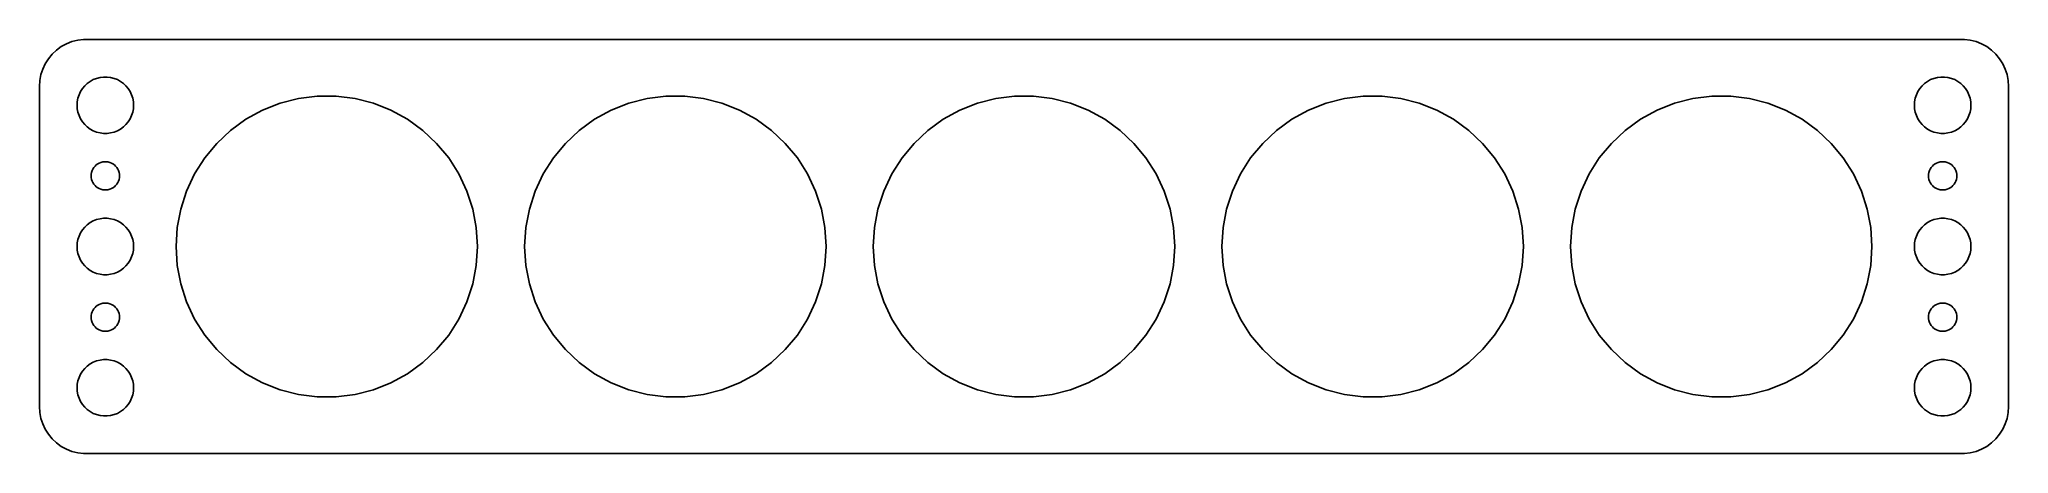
# Model space of a CAD drawing. Header units: metres. Extents: x -104 to 104, y 32 to 76.
import ezdxf

# ---------------------------------------------------------------- set-up
doc = ezdxf.new("R2010")
doc.units = ezdxf.units.M

msp = doc.modelspace()

# ---------------------------------------------------------------- linework, layer by layer
for p, q in [((-101.629, 75.5241), (-102.179, 75.2216)), ((-101.045, 75.7553), (-101.629, 75.5241)), ((-100.437, 75.9114), (-101.045, 75.7553)), ((-99.8139, 75.9901), (-100.437, 75.9114)), ((99.8139, 75.9901), (-99.8139, 75.9901)), ((100.437, 75.9114), (99.8139, 75.9901)), ((101.045, 75.7553), (100.437, 75.9114)), ((101.629, 75.5241), (101.045, 75.7553)), ((102.179, 75.2216), (101.629, 75.5241)), ((-103.882, 73.4088), (-104.149, 72.8406)), ((-103.545, 73.9389), (-103.882, 73.4088)), ((-103.145, 74.4227), (-103.545, 73.9389)), ((-102.687, 74.8526), (-103.145, 74.4227)), ((-102.179, 75.2216), (-102.687, 74.8526)), ((102.687, 74.8526), (102.179, 75.2216)), ((103.145, 74.4227), (102.687, 74.8526)), ((103.545, 73.9389), (103.145, 74.4227)), ((103.882, 73.4088), (103.545, 73.9389)), ((104.149, 72.8406), (103.882, 73.4088)), ((-104.461, 71.6267), (-104.5, 71)), ((-104.343, 72.2434), (-104.461, 71.6267)), ((-104.149, 72.8406), (-104.343, 72.2434)), ((-99.6869, 71.0536), (-99.4123, 71.3115)), ((-99.4123, 71.3115), (-99.1075, 71.533)), ((-99.1075, 71.533), (-98.7773, 71.7145)), ((-98.7773, 71.7145), (-98.427, 71.8532)), ((-98.427, 71.8532), (-98.0621, 71.9469)), ((-98.0621, 71.9469), (-97.6884, 71.9941)), ((-97.6884, 71.9941), (-97.3116, 71.9941)), ((-97.3116, 71.9941), (-96.9379, 71.9469)), ((-96.9379, 71.9469), (-96.573, 71.8532)), ((-96.573, 71.8532), (-96.2227, 71.7145)), ((-96.2227, 71.7145), (-95.8925, 71.533)), ((-95.8925, 71.533), (-95.5877, 71.3115)), ((-95.5877, 71.3115), (-95.3131, 71.0536)), ((95.3131, 71.0536), (95.5877, 71.3115)), ((95.5877, 71.3115), (95.8925, 71.533)), ((95.8925, 71.533), (96.2227, 71.7145)), ((96.2227, 71.7145), (96.573, 71.8532)), ((96.573, 71.8532), (96.9379, 71.9469)), ((96.9379, 71.9469), (97.3116, 71.9941)), ((97.3116, 71.9941), (97.6884, 71.9941)), ((97.6884, 71.9941), (98.0621, 71.9469)), ((98.0621, 71.9469), (98.427, 71.8532)), ((98.427, 71.8532), (98.7773, 71.7145)), ((98.7773, 71.7145), (99.1075, 71.533)), ((99.1075, 71.533), (99.4123, 71.3115)), ((99.4123, 71.3115), (99.6869, 71.0536)), ((104.343, 72.2434), (104.149, 72.8406)), ((104.461, 71.6267), (104.343, 72.2434)), ((104.5, 71), (104.461, 71.6267)), ((-104.5, 71), (-104.5, 37)), ((-100.5, 69), (-100.476, 69.376)), ((-100.476, 68.624), (-100.5, 69)), ((-100.476, 69.376), (-100.406, 69.7461)), ((-100.406, 69.7461), (-100.289, 70.1044)), ((-100.289, 70.1044), (-100.129, 70.4453)), ((-100.129, 70.4453), (-99.927, 70.7634)), ((-99.927, 70.7634), (-99.6869, 71.0536)), ((-95.3131, 71.0536), (-95.073, 70.7634)), ((-95.073, 70.7634), (-94.8711, 70.4453)), ((-94.8711, 70.4453), (-94.7107, 70.1044)), ((-94.7107, 70.1044), (-94.5943, 69.7461)), ((-94.5943, 69.7461), (-94.5237, 69.376)), ((-94.5237, 69.376), (-94.5, 69)), ((-94.5, 69), (-94.5237, 68.624)), ((-80.8125, 68.4772), (-78.9443, 69.2169)), ((-78.9443, 69.2169), (-76.9981, 69.7166)), ((-76.9981, 69.7166), (-75.0046, 69.9684)), ((-75.0046, 69.9684), (-72.9953, 69.9684)), ((-72.9953, 69.9684), (-71.0019, 69.7166)), ((-71.0019, 69.7166), (-69.0557, 69.2169)), ((-69.0557, 69.2169), (-67.1875, 68.4772)), ((-43.8125, 68.4772), (-41.9443, 69.2169)), ((-41.9443, 69.2169), (-39.9981, 69.7166)), ((-39.9981, 69.7166), (-38.0046, 69.9684)), ((-38.0046, 69.9684), (-35.9953, 69.9684)), ((-35.9953, 69.9684), (-34.0019, 69.7166)), ((-34.0019, 69.7166), (-32.0557, 69.2169)), ((-32.0557, 69.2169), (-30.1875, 68.4772)), ((-6.8125, 68.4772), (-4.9443, 69.2169)), ((-4.9443, 69.2169), (-2.9981, 69.7166)), ((-2.9981, 69.7166), (-1.0046, 69.9684)), ((-1.0046, 69.9684), (1.0046, 69.9684)), ((1.0046, 69.9684), (2.9981, 69.7166)), ((2.9981, 69.7166), (4.9443, 69.2169)), ((4.9443, 69.2169), (6.8125, 68.4772)), ((30.1875, 68.4772), (32.0557, 69.2169)), ((32.0557, 69.2169), (34.0019, 69.7166)), ((34.0019, 69.7166), (35.9953, 69.9684)), ((35.9953, 69.9684), (38.0046, 69.9684)), ((38.0046, 69.9684), (39.9981, 69.7166)), ((39.9981, 69.7166), (41.9443, 69.2169)), ((41.9443, 69.2169), (43.8125, 68.4772)), ((67.1875, 68.4772), (69.0557, 69.2169)), ((69.0557, 69.2169), (71.0019, 69.7166)), ((71.0019, 69.7166), (72.9953, 69.9684)), ((72.9953, 69.9684), (75.0046, 69.9684)), ((75.0046, 69.9684), (76.9981, 69.7166)), ((76.9981, 69.7166), (78.9443, 69.2169)), ((78.9443, 69.2169), (80.8125, 68.4772)), ((94.5, 69), (94.5237, 69.376)), ((94.5237, 68.624), (94.5, 69)), ((94.5237, 69.376), (94.5943, 69.7461)), ((94.5943, 69.7461), (94.7107, 70.1044)), ((94.7107, 70.1044), (94.8711, 70.4453)), ((94.8711, 70.4453), (95.073, 70.7634)), ((95.073, 70.7634), (95.3131, 71.0536)), ((99.6869, 71.0536), (99.927, 70.7634)), ((99.927, 70.7634), (100.129, 70.4453)), ((100.129, 70.4453), (100.289, 70.1044)), ((100.289, 70.1044), (100.406, 69.7461)), ((100.406, 69.7461), (100.476, 69.376)), ((100.476, 69.376), (100.5, 69)), ((100.5, 69), (100.476, 68.624)), ((104.5, 37), (104.5, 71)), ((-100.406, 68.2539), (-100.476, 68.624)), ((-100.289, 67.8956), (-100.406, 68.2539)), ((-100.129, 67.5547), (-100.289, 67.8956)), ((-99.927, 67.2366), (-100.129, 67.5547)), ((-99.6869, 66.9464), (-99.927, 67.2366)), ((-99.4123, 66.6884), (-99.6869, 66.9464)), ((-95.3131, 66.9464), (-95.5877, 66.6884)), ((-95.073, 67.2366), (-95.3131, 66.9464)), ((-94.8711, 67.5547), (-95.073, 67.2366)), ((-94.7107, 67.8956), (-94.8711, 67.5547)), ((-94.5943, 68.2539), (-94.7107, 67.8956)), ((-94.5237, 68.624), (-94.5943, 68.2539)), ((-84.1988, 66.3282), (-82.5732, 67.5092)), ((-82.5732, 67.5092), (-80.8125, 68.4772)), ((-67.1875, 68.4772), (-65.4268, 67.5092)), ((-65.4268, 67.5092), (-63.8012, 66.3282)), ((-47.1988, 66.3282), (-45.5732, 67.5092)), ((-45.5732, 67.5092), (-43.8125, 68.4772)), ((-30.1875, 68.4772), (-28.4268, 67.5092)), ((-28.4268, 67.5092), (-26.8012, 66.3282)), ((-10.1988, 66.3282), (-8.5732, 67.5092)), ((-8.5732, 67.5092), (-6.8125, 68.4772)), ((6.8125, 68.4772), (8.5732, 67.5092)), ((8.5732, 67.5092), (10.1988, 66.3282)), ((26.8012, 66.3282), (28.4268, 67.5092)), ((28.4268, 67.5092), (30.1875, 68.4772)), ((43.8125, 68.4772), (45.5732, 67.5092)), ((45.5732, 67.5092), (47.1988, 66.3282)), ((63.8012, 66.3282), (65.4268, 67.5092)), ((65.4268, 67.5092), (67.1875, 68.4772)), ((80.8125, 68.4772), (82.5732, 67.5092)), ((82.5732, 67.5092), (84.1988, 66.3282)), ((94.5943, 68.2539), (94.5237, 68.624)), ((94.7107, 67.8956), (94.5943, 68.2539)), ((94.8711, 67.5547), (94.7107, 67.8956)), ((95.073, 67.2366), (94.8711, 67.5547)), ((95.3131, 66.9464), (95.073, 67.2366)), ((95.5877, 66.6884), (95.3131, 66.9464)), ((99.6869, 66.9464), (99.4123, 66.6884)), ((99.927, 67.2366), (99.6869, 66.9464)), ((100.129, 67.5547), (99.927, 67.2366)), ((100.289, 67.8956), (100.129, 67.5547)), ((100.406, 68.2539), (100.289, 67.8956)), ((100.476, 68.624), (100.406, 68.2539)), ((-99.1075, 66.467), (-99.4123, 66.6884)), ((-98.7773, 66.2855), (-99.1075, 66.467)), ((-98.427, 66.1468), (-98.7773, 66.2855)), ((-98.0621, 66.0531), (-98.427, 66.1468)), ((-97.6884, 66.0059), (-98.0621, 66.0531)), ((-97.3116, 66.0059), (-97.6884, 66.0059)), ((-96.9379, 66.0531), (-97.3116, 66.0059)), ((-96.573, 66.1468), (-96.9379, 66.0531)), ((-96.2227, 66.2855), (-96.573, 66.1468)), ((-95.8925, 66.467), (-96.2227, 66.2855)), ((-95.5877, 66.6884), (-95.8925, 66.467)), ((-86.9443, 63.4046), (-85.6635, 64.9527)), ((-85.6635, 64.9527), (-84.1988, 66.3282)), ((-63.8012, 66.3282), (-62.3365, 64.9527)), ((-62.3365, 64.9527), (-61.0557, 63.4046)), ((-49.9443, 63.4046), (-48.6635, 64.9527)), ((-48.6635, 64.9527), (-47.1988, 66.3282)), ((-26.8012, 66.3282), (-25.3365, 64.9527)), ((-25.3365, 64.9527), (-24.0557, 63.4046)), ((-12.9443, 63.4046), (-11.6635, 64.9527)), ((-11.6635, 64.9527), (-10.1988, 66.3282)), ((10.1988, 66.3282), (11.6635, 64.9527)), ((11.6635, 64.9527), (12.9443, 63.4046)), ((24.0557, 63.4046), (25.3365, 64.9527)), ((25.3365, 64.9527), (26.8012, 66.3282)), ((47.1988, 66.3282), (48.6635, 64.9527)), ((48.6635, 64.9527), (49.9443, 63.4046)), ((61.0557, 63.4046), (62.3365, 64.9527)), ((62.3365, 64.9527), (63.8012, 66.3282)), ((84.1988, 66.3282), (85.6635, 64.9527)), ((85.6635, 64.9527), (86.9443, 63.4046)), ((95.8925, 66.467), (95.5877, 66.6884)), ((96.2227, 66.2855), (95.8925, 66.467)), ((96.573, 66.1468), (96.2227, 66.2855)), ((96.9379, 66.0531), (96.573, 66.1468)), ((97.3116, 66.0059), (96.9379, 66.0531)), ((97.6884, 66.0059), (97.3116, 66.0059)), ((98.0621, 66.0531), (97.6884, 66.0059)), ((98.427, 66.1468), (98.0621, 66.0531)), ((98.7773, 66.2855), (98.427, 66.1468)), ((99.1075, 66.467), (98.7773, 66.2855)), ((99.4123, 66.6884), (99.1075, 66.467)), ((-98.4561, 62.6558), (-98.3037, 62.7665)), ((-98.3037, 62.7665), (-98.1387, 62.8572)), ((-98.1387, 62.8572), (-97.9635, 62.9266)), ((-97.9635, 62.9266), (-97.7811, 62.9734)), ((-97.7811, 62.9734), (-97.5942, 62.997)), ((-97.5942, 62.997), (-97.4058, 62.997)), ((-97.4058, 62.997), (-97.2189, 62.9734)), ((-97.2189, 62.9734), (-97.0365, 62.9266)), ((-97.0365, 62.9266), (-96.8613, 62.8572)), ((-96.8613, 62.8572), (-96.6963, 62.7665)), ((-96.6963, 62.7665), (-96.5439, 62.6558)), ((-88.0209, 61.7081), (-86.9443, 63.4046)), ((-61.0557, 63.4046), (-59.9791, 61.7081)), ((-51.0209, 61.7081), (-49.9443, 63.4046)), ((-24.0557, 63.4046), (-22.9791, 61.7081)), ((-14.0209, 61.7081), (-12.9443, 63.4046)), ((12.9443, 63.4046), (14.0209, 61.7081)), ((22.9791, 61.7081), (24.0557, 63.4046)), ((49.9443, 63.4046), (51.0209, 61.7081)), ((59.9791, 61.7081), (61.0557, 63.4046)), ((86.9443, 63.4046), (88.0209, 61.7081)), ((96.5439, 62.6558), (96.6963, 62.7665)), ((96.6963, 62.7665), (96.8613, 62.8572)), ((96.8613, 62.8572), (97.0365, 62.9266)), ((97.0365, 62.9266), (97.2189, 62.9734)), ((97.2189, 62.9734), (97.4058, 62.997)), ((97.4058, 62.997), (97.5942, 62.997)), ((97.5942, 62.997), (97.7811, 62.9734)), ((97.7811, 62.9734), (97.9635, 62.9266)), ((97.9635, 62.9266), (98.1387, 62.8572)), ((98.1387, 62.8572), (98.3037, 62.7665)), ((98.3037, 62.7665), (98.4561, 62.6558)), ((-99, 61.5), (-98.9882, 61.688)), ((-98.9882, 61.312), (-99, 61.5)), ((-98.9882, 61.688), (-98.9529, 61.873)), ((-98.9529, 61.127), (-98.9882, 61.312)), ((-98.9529, 61.873), (-98.8947, 62.0522)), ((-98.8947, 60.9478), (-98.9529, 61.127)), ((-98.8947, 62.0522), (-98.8145, 62.2226)), ((-98.8145, 60.7774), (-98.8947, 60.9478)), ((-98.8145, 62.2226), (-98.7135, 62.3817)), ((-98.7135, 60.6183), (-98.8145, 60.7774)), ((-98.7135, 62.3817), (-98.5934, 62.5268)), ((-98.5934, 60.4732), (-98.7135, 60.6183)), ((-98.5934, 62.5268), (-98.4561, 62.6558)), ((-96.5439, 62.6558), (-96.4065, 62.5268)), ((-96.4065, 62.5268), (-96.2865, 62.3817)), ((-96.2865, 60.6183), (-96.4065, 60.4732)), ((-96.2865, 62.3817), (-96.1855, 62.2226)), ((-96.1855, 60.7774), (-96.2865, 60.6183)), ((-96.1855, 62.2226), (-96.1053, 62.0522)), ((-96.1053, 60.9478), (-96.1855, 60.7774)), ((-96.1053, 62.0522), (-96.0471, 61.873)), ((-96.0471, 61.127), (-96.1053, 60.9478)), ((-96.0471, 61.873), (-96.0118, 61.688)), ((-96.0118, 61.312), (-96.0471, 61.127)), ((-96.0118, 61.688), (-96, 61.5)), ((-96, 61.5), (-96.0118, 61.312)), ((-88.8764, 59.89), (-88.0209, 61.7081)), ((-59.9791, 61.7081), (-59.1236, 59.89)), ((-51.8764, 59.89), (-51.0209, 61.7081)), ((-22.9791, 61.7081), (-22.1236, 59.89)), ((-14.8764, 59.89), (-14.0209, 61.7081)), ((14.0209, 61.7081), (14.8764, 59.89)), ((22.1236, 59.89), (22.9791, 61.7081)), ((51.0209, 61.7081), (51.8764, 59.89)), ((59.1236, 59.89), (59.9791, 61.7081)), ((88.0209, 61.7081), (88.8764, 59.89)), ((96, 61.5), (96.0118, 61.688)), ((96.0118, 61.312), (96, 61.5)), ((96.0118, 61.688), (96.0471, 61.873)), ((96.0471, 61.127), (96.0118, 61.312)), ((96.0471, 61.873), (96.1053, 62.0522)), ((96.1053, 60.9478), (96.0471, 61.127)), ((96.1053, 62.0522), (96.1855, 62.2226)), ((96.1855, 60.7774), (96.1053, 60.9478)), ((96.1855, 62.2226), (96.2865, 62.3817)), ((96.2865, 60.6183), (96.1855, 60.7774)), ((96.2865, 62.3817), (96.4065, 62.5268)), ((96.4065, 60.4732), (96.2865, 60.6183)), ((96.4065, 62.5268), (96.5439, 62.6558)), ((98.4561, 62.6558), (98.5934, 62.5268)), ((98.5934, 62.5268), (98.7135, 62.3817)), ((98.7135, 60.6183), (98.5934, 60.4732)), ((98.7135, 62.3817), (98.8145, 62.2226)), ((98.8145, 60.7774), (98.7135, 60.6183)), ((98.8145, 62.2226), (98.8947, 62.0522)), ((98.8947, 60.9478), (98.8145, 60.7774)), ((98.8947, 62.0522), (98.9529, 61.873)), ((98.9529, 61.127), (98.8947, 60.9478)), ((98.9529, 61.873), (98.9882, 61.688)), ((98.9882, 61.312), (98.9529, 61.127)), ((98.9882, 61.688), (99, 61.5)), ((99, 61.5), (98.9882, 61.312)), ((-98.4561, 60.3442), (-98.5934, 60.4732)), ((-98.3037, 60.2335), (-98.4561, 60.3442)), ((-98.1387, 60.1427), (-98.3037, 60.2335)), ((-97.9635, 60.0734), (-98.1387, 60.1427)), ((-97.7811, 60.0266), (-97.9635, 60.0734)), ((-97.5942, 60.0029), (-97.7811, 60.0266)), ((-97.4058, 60.0029), (-97.5942, 60.0029)), ((-97.2189, 60.0266), (-97.4058, 60.0029)), ((-97.0365, 60.0734), (-97.2189, 60.0266)), ((-96.8613, 60.1427), (-97.0365, 60.0734)), ((-96.6963, 60.2335), (-96.8613, 60.1427)), ((-96.5439, 60.3442), (-96.6963, 60.2335)), ((-96.4065, 60.4732), (-96.5439, 60.3442)), ((-89.4973, 57.979), (-88.8764, 59.89)), ((-59.1236, 59.89), (-58.5027, 57.979)), ((-52.4973, 57.979), (-51.8764, 59.89)), ((-22.1236, 59.89), (-21.5027, 57.979)), ((-15.4973, 57.979), (-14.8764, 59.89)), ((14.8764, 59.89), (15.4973, 57.979)), ((21.5027, 57.979), (22.1236, 59.89)), ((51.8764, 59.89), (52.4973, 57.979)), ((58.5027, 57.979), (59.1236, 59.89)), ((88.8764, 59.89), (89.4973, 57.979)), ((96.5439, 60.3442), (96.4065, 60.4732)), ((96.6963, 60.2335), (96.5439, 60.3442)), ((96.8613, 60.1427), (96.6963, 60.2335)), ((97.0365, 60.0734), (96.8613, 60.1427)), ((97.2189, 60.0266), (97.0365, 60.0734)), ((97.4058, 60.0029), (97.2189, 60.0266)), ((97.5942, 60.0029), (97.4058, 60.0029)), ((97.7811, 60.0266), (97.5942, 60.0029)), ((97.9635, 60.0734), (97.7811, 60.0266)), ((98.1387, 60.1427), (97.9635, 60.0734)), ((98.3037, 60.2335), (98.1387, 60.1427)), ((98.4561, 60.3442), (98.3037, 60.2335)), ((98.5934, 60.4732), (98.4561, 60.3442)), ((-99.4123, 56.3115), (-99.1075, 56.533)), ((-99.1075, 56.533), (-98.7773, 56.7145)), ((-98.7773, 56.7145), (-98.427, 56.8532)), ((-98.427, 56.8532), (-98.0621, 56.9469)), ((-98.0621, 56.9469), (-97.6884, 56.9941)), ((-97.6884, 56.9941), (-97.3116, 56.9941)), ((-97.3116, 56.9941), (-96.9379, 56.9469)), ((-96.9379, 56.9469), (-96.573, 56.8532)), ((-96.573, 56.8532), (-96.2227, 56.7145)), ((-96.2227, 56.7145), (-95.8925, 56.533)), ((-95.8925, 56.533), (-95.5877, 56.3115)), ((-89.8738, 56.0053), (-89.4973, 57.979)), ((-58.5027, 57.979), (-58.1262, 56.0053)), ((-52.8738, 56.0053), (-52.4973, 57.979)), ((-21.5027, 57.979), (-21.1262, 56.0053)), ((-15.8738, 56.0053), (-15.4973, 57.979)), ((15.4973, 57.979), (15.8738, 56.0053)), ((21.1262, 56.0053), (21.5027, 57.979)), ((52.4973, 57.979), (52.8738, 56.0053)), ((58.1262, 56.0053), (58.5027, 57.979)), ((89.4973, 57.979), (89.8738, 56.0053)), ((95.5877, 56.3115), (95.8925, 56.533)), ((95.8925, 56.533), (96.2227, 56.7145)), ((96.2227, 56.7145), (96.573, 56.8532)), ((96.573, 56.8532), (96.9379, 56.9469)), ((96.9379, 56.9469), (97.3116, 56.9941)), ((97.3116, 56.9941), (97.6884, 56.9941)), ((97.6884, 56.9941), (98.0621, 56.9469)), ((98.0621, 56.9469), (98.427, 56.8532)), ((98.427, 56.8532), (98.7773, 56.7145)), ((98.7773, 56.7145), (99.1075, 56.533)), ((99.1075, 56.533), (99.4123, 56.3115)), ((-100.5, 54), (-100.476, 54.376)), ((-100.476, 54.376), (-100.406, 54.7461)), ((-100.406, 54.7461), (-100.289, 55.1044)), ((-100.289, 55.1044), (-100.129, 55.4453)), ((-100.129, 55.4453), (-99.927, 55.7634)), ((-99.927, 55.7634), (-99.6869, 56.0536)), ((-99.6869, 56.0536), (-99.4123, 56.3115)), ((-95.5877, 56.3115), (-95.3131, 56.0536)), ((-95.3131, 56.0536), (-95.073, 55.7634)), ((-95.073, 55.7634), (-94.8711, 55.4453)), ((-94.8711, 55.4453), (-94.7107, 55.1044)), ((-94.7107, 55.1044), (-94.5943, 54.7461)), ((-94.5943, 54.7461), (-94.5237, 54.376)), ((-94.5237, 54.376), (-94.5, 54)), ((-90, 54), (-89.8738, 56.0053)), ((-58.1262, 56.0053), (-58, 54)), ((-53, 54), (-52.8738, 56.0053)), ((-21.1262, 56.0053), (-21, 54)), ((-16, 54), (-15.8738, 56.0053)), ((15.8738, 56.0053), (16, 54)), ((21, 54), (21.1262, 56.0053)), ((52.8738, 56.0053), (53, 54)), ((58, 54), (58.1262, 56.0053)), ((89.8738, 56.0053), (90, 54)), ((94.5, 54), (94.5237, 54.376)), ((94.5237, 54.376), (94.5943, 54.7461)), ((94.5943, 54.7461), (94.7107, 55.1044)), ((94.7107, 55.1044), (94.8711, 55.4453)), ((94.8711, 55.4453), (95.073, 55.7634)), ((95.073, 55.7634), (95.3131, 56.0536)), ((95.3131, 56.0536), (95.5877, 56.3115)), ((99.4123, 56.3115), (99.6869, 56.0536)), ((99.6869, 56.0536), (99.927, 55.7634)), ((99.927, 55.7634), (100.129, 55.4453)), ((100.129, 55.4453), (100.289, 55.1044)), ((100.289, 55.1044), (100.406, 54.7461)), ((100.406, 54.7461), (100.476, 54.376)), ((100.476, 54.376), (100.5, 54)), ((-100.476, 53.624), (-100.5, 54)), ((-100.406, 53.2539), (-100.476, 53.624)), ((-100.289, 52.8956), (-100.406, 53.2539)), ((-100.129, 52.5547), (-100.289, 52.8956)), ((-99.927, 52.2366), (-100.129, 52.5547)), ((-94.8711, 52.5547), (-95.073, 52.2366)), ((-94.7107, 52.8956), (-94.8711, 52.5547)), ((-94.5943, 53.2539), (-94.7107, 52.8956)), ((-94.5237, 53.624), (-94.5943, 53.2539)), ((-94.5, 54), (-94.5237, 53.624)), ((-89.8738, 51.9947), (-90, 54)), ((-58, 54), (-58.1262, 51.9947)), ((-52.8738, 51.9947), (-53, 54)), ((-21, 54), (-21.1262, 51.9947)), ((-15.8738, 51.9947), (-16, 54)), ((16, 54), (15.8738, 51.9947)), ((21.1262, 51.9947), (21, 54)), ((53, 54), (52.8738, 51.9947)), ((58.1262, 51.9947), (58, 54)), ((90, 54), (89.8738, 51.9947)), ((94.5237, 53.624), (94.5, 54)), ((94.5943, 53.2539), (94.5237, 53.624)), ((94.7107, 52.8956), (94.5943, 53.2539)), ((94.8711, 52.5547), (94.7107, 52.8956)), ((95.073, 52.2366), (94.8711, 52.5547)), ((100.129, 52.5547), (99.927, 52.2366)), ((100.289, 52.8956), (100.129, 52.5547)), ((100.406, 53.2539), (100.289, 52.8956)), ((100.476, 53.624), (100.406, 53.2539)), ((100.5, 54), (100.476, 53.624)), ((-99.6869, 51.9464), (-99.927, 52.2366)), ((-99.4123, 51.6885), (-99.6869, 51.9464)), ((-99.1075, 51.467), (-99.4123, 51.6885)), ((-98.7773, 51.2855), (-99.1075, 51.467)), ((-98.427, 51.1468), (-98.7773, 51.2855)), ((-98.0621, 51.0531), (-98.427, 51.1468)), ((-97.6884, 51.0059), (-98.0621, 51.0531)), ((-97.3116, 51.0059), (-97.6884, 51.0059)), ((-96.9379, 51.0531), (-97.3116, 51.0059)), ((-96.573, 51.1468), (-96.9379, 51.0531)), ((-96.2227, 51.2855), (-96.573, 51.1468)), ((-95.8925, 51.467), (-96.2227, 51.2855)), ((-95.5877, 51.6885), (-95.8925, 51.467)), ((-95.3131, 51.9464), (-95.5877, 51.6885)), ((-95.073, 52.2366), (-95.3131, 51.9464)), ((-89.4973, 50.021), (-89.8738, 51.9947)), ((-58.1262, 51.9947), (-58.5027, 50.021)), ((-52.4973, 50.021), (-52.8738, 51.9947)), ((-21.1262, 51.9947), (-21.5027, 50.021)), ((-15.4973, 50.021), (-15.8738, 51.9947)), ((15.8738, 51.9947), (15.4973, 50.021)), ((21.5027, 50.021), (21.1262, 51.9947)), ((52.8738, 51.9947), (52.4973, 50.021)), ((58.5027, 50.021), (58.1262, 51.9947)), ((89.8738, 51.9947), (89.4973, 50.021)), ((95.3131, 51.9464), (95.073, 52.2366)), ((95.5877, 51.6885), (95.3131, 51.9464)), ((95.8925, 51.467), (95.5877, 51.6885)), ((96.2227, 51.2855), (95.8925, 51.467)), ((96.573, 51.1468), (96.2227, 51.2855)), ((96.9379, 51.0531), (96.573, 51.1468)), ((97.3116, 51.0059), (96.9379, 51.0531)), ((97.6884, 51.0059), (97.3116, 51.0059)), ((98.0621, 51.0531), (97.6884, 51.0059)), ((98.427, 51.1468), (98.0621, 51.0531)), ((98.7773, 51.2855), (98.427, 51.1468)), ((99.1075, 51.467), (98.7773, 51.2855)), ((99.4123, 51.6885), (99.1075, 51.467)), ((99.6869, 51.9464), (99.4123, 51.6885)), ((99.927, 52.2366), (99.6869, 51.9464)), ((-88.8764, 48.11), (-89.4973, 50.021)), ((-88.0209, 46.2919), (-88.8764, 48.11)), ((-59.1236, 48.11), (-59.9791, 46.2919)), ((-58.5027, 50.021), (-59.1236, 48.11)), ((-51.8764, 48.11), (-52.4973, 50.021)), ((-51.0209, 46.2919), (-51.8764, 48.11)), ((-22.1236, 48.11), (-22.9791, 46.2919)), ((-21.5027, 50.021), (-22.1236, 48.11)), ((-14.8764, 48.11), (-15.4973, 50.021)), ((-14.0209, 46.2919), (-14.8764, 48.11)), ((14.8764, 48.11), (14.0209, 46.2919)), ((15.4973, 50.021), (14.8764, 48.11)), ((22.1236, 48.11), (21.5027, 50.021)), ((22.9791, 46.2919), (22.1236, 48.11)), ((51.8764, 48.11), (51.0209, 46.2919)), ((52.4973, 50.021), (51.8764, 48.11)), ((59.1236, 48.11), (58.5027, 50.021)), ((59.9791, 46.2919), (59.1236, 48.11)), ((88.8764, 48.11), (88.0209, 46.2919)), ((89.4973, 50.021), (88.8764, 48.11)), ((-99, 46.5), (-98.9882, 46.688)), ((-98.9882, 46.312), (-99, 46.5)), ((-98.9882, 46.688), (-98.9529, 46.873)), ((-98.9529, 46.127), (-98.9882, 46.312)), ((-98.9529, 46.873), (-98.8947, 47.0522)), ((-98.8947, 45.9478), (-98.9529, 46.127)), ((-98.8947, 47.0522), (-98.8145, 47.2226)), ((-98.8145, 47.2226), (-98.7135, 47.3817)), ((-98.7135, 47.3817), (-98.5934, 47.5268)), ((-98.5934, 47.5268), (-98.4561, 47.6558)), ((-98.4561, 47.6558), (-98.3037, 47.7665)), ((-98.3037, 47.7665), (-98.1387, 47.8573)), ((-98.1387, 47.8573), (-97.9635, 47.9266)), ((-97.9635, 47.9266), (-97.7811, 47.9734)), ((-97.7811, 47.9734), (-97.5942, 47.9971)), ((-97.5942, 47.9971), (-97.4058, 47.9971)), ((-97.4058, 47.9971), (-97.2189, 47.9734)), ((-97.2189, 47.9734), (-97.0365, 47.9266)), ((-97.0365, 47.9266), (-96.8613, 47.8573)), ((-96.8613, 47.8573), (-96.6963, 47.7665)), ((-96.6963, 47.7665), (-96.5439, 47.6558)), ((-96.5439, 47.6558), (-96.4065, 47.5268)), ((-96.4065, 47.5268), (-96.2865, 47.3817)), ((-96.2865, 47.3817), (-96.1855, 47.2226)), ((-96.1855, 47.2226), (-96.1053, 47.0522)), ((-96.1053, 47.0522), (-96.0471, 46.873)), ((-96.0471, 46.127), (-96.1053, 45.9478)), ((-96.0471, 46.873), (-96.0118, 46.688)), ((-96.0118, 46.312), (-96.0471, 46.127)), ((-96.0118, 46.688), (-96, 46.5)), ((-96, 46.5), (-96.0118, 46.312)), ((-86.9443, 44.5954), (-88.0209, 46.2919)), ((-59.9791, 46.2919), (-61.0557, 44.5954)), ((-49.9443, 44.5954), (-51.0209, 46.2919)), ((-22.9791, 46.2919), (-24.0557, 44.5954)), ((-12.9443, 44.5954), (-14.0209, 46.2919)), ((14.0209, 46.2919), (12.9443, 44.5954)), ((24.0557, 44.5954), (22.9791, 46.2919)), ((51.0209, 46.2919), (49.9443, 44.5954)), ((61.0557, 44.5954), (59.9791, 46.2919)), ((88.0209, 46.2919), (86.9443, 44.5954)), ((96, 46.5), (96.0118, 46.688)), ((96.0118, 46.312), (96, 46.5)), ((96.0118, 46.688), (96.0471, 46.873)), ((96.0471, 46.127), (96.0118, 46.312)), ((96.0471, 46.873), (96.1053, 47.0522)), ((96.1053, 45.9478), (96.0471, 46.127)), ((96.1053, 47.0522), (96.1855, 47.2226)), ((96.1855, 47.2226), (96.2865, 47.3817)), ((96.2865, 47.3817), (96.4065, 47.5268)), ((96.4065, 47.5268), (96.5439, 47.6558)), ((96.5439, 47.6558), (96.6963, 47.7665)), ((96.6963, 47.7665), (96.8613, 47.8573)), ((96.8613, 47.8573), (97.0365, 47.9266)), ((97.0365, 47.9266), (97.2189, 47.9734)), ((97.2189, 47.9734), (97.4058, 47.9971)), ((97.4058, 47.9971), (97.5942, 47.9971)), ((97.5942, 47.9971), (97.7811, 47.9734)), ((97.7811, 47.9734), (97.9635, 47.9266)), ((97.9635, 47.9266), (98.1387, 47.8573)), ((98.1387, 47.8573), (98.3037, 47.7665)), ((98.3037, 47.7665), (98.4561, 47.6558)), ((98.4561, 47.6558), (98.5934, 47.5268)), ((98.5934, 47.5268), (98.7135, 47.3817)), ((98.7135, 47.3817), (98.8145, 47.2226)), ((98.8145, 47.2226), (98.8947, 47.0522)), ((98.8947, 47.0522), (98.9529, 46.873)), ((98.9529, 46.127), (98.8947, 45.9478)), ((98.9529, 46.873), (98.9882, 46.688)), ((98.9882, 46.312), (98.9529, 46.127)), ((98.9882, 46.688), (99, 46.5)), ((99, 46.5), (98.9882, 46.312)), ((-98.8145, 45.7774), (-98.8947, 45.9478)), ((-98.7135, 45.6183), (-98.8145, 45.7774)), ((-98.5934, 45.4732), (-98.7135, 45.6183)), ((-98.4561, 45.3442), (-98.5934, 45.4732)), ((-98.3037, 45.2335), (-98.4561, 45.3442)), ((-98.1387, 45.1428), (-98.3037, 45.2335)), ((-97.9635, 45.0734), (-98.1387, 45.1428)), ((-97.7811, 45.0266), (-97.9635, 45.0734)), ((-97.5942, 45.003), (-97.7811, 45.0266)), ((-97.4058, 45.003), (-97.5942, 45.003)), ((-97.2189, 45.0266), (-97.4058, 45.003)), ((-97.0365, 45.0734), (-97.2189, 45.0266)), ((-96.8613, 45.1428), (-97.0365, 45.0734)), ((-96.6963, 45.2335), (-96.8613, 45.1428)), ((-96.5439, 45.3442), (-96.6963, 45.2335)), ((-96.4065, 45.4732), (-96.5439, 45.3442)), ((-96.2865, 45.6183), (-96.4065, 45.4732)), ((-96.1855, 45.7774), (-96.2865, 45.6183)), ((-96.1053, 45.9478), (-96.1855, 45.7774)), ((-85.6635, 43.0473), (-86.9443, 44.5954)), ((-61.0557, 44.5954), (-62.3365, 43.0473)), ((-48.6635, 43.0473), (-49.9443, 44.5954)), ((-24.0557, 44.5954), (-25.3365, 43.0473)), ((-11.6635, 43.0473), (-12.9443, 44.5954)), ((12.9443, 44.5954), (11.6635, 43.0473)), ((25.3365, 43.0473), (24.0557, 44.5954)), ((49.9443, 44.5954), (48.6635, 43.0473)), ((62.3365, 43.0473), (61.0557, 44.5954)), ((86.9443, 44.5954), (85.6635, 43.0473)), ((96.1855, 45.7774), (96.1053, 45.9478)), ((96.2865, 45.6183), (96.1855, 45.7774)), ((96.4065, 45.4732), (96.2865, 45.6183)), ((96.5439, 45.3442), (96.4065, 45.4732)), ((96.6963, 45.2335), (96.5439, 45.3442)), ((96.8613, 45.1428), (96.6963, 45.2335)), ((97.0365, 45.0734), (96.8613, 45.1428)), ((97.2189, 45.0266), (97.0365, 45.0734)), ((97.4058, 45.003), (97.2189, 45.0266)), ((97.5942, 45.003), (97.4058, 45.003)), ((97.7811, 45.0266), (97.5942, 45.003)), ((97.9635, 45.0734), (97.7811, 45.0266)), ((98.1387, 45.1428), (97.9635, 45.0734)), ((98.3037, 45.2335), (98.1387, 45.1428)), ((98.4561, 45.3442), (98.3037, 45.2335)), ((98.5934, 45.4732), (98.4561, 45.3442)), ((98.7135, 45.6183), (98.5934, 45.4732)), ((98.8145, 45.7774), (98.7135, 45.6183)), ((98.8947, 45.9478), (98.8145, 45.7774)), ((-98.7773, 41.7145), (-98.427, 41.8532)), ((-98.427, 41.8532), (-98.0621, 41.9469)), ((-98.0621, 41.9469), (-97.6884, 41.9941)), ((-97.6884, 41.9941), (-97.3116, 41.9941)), ((-97.3116, 41.9941), (-96.9379, 41.9469)), ((-96.9379, 41.9469), (-96.573, 41.8532)), ((-96.573, 41.8532), (-96.2227, 41.7145)), ((-84.1988, 41.6718), (-85.6635, 43.0473)), ((-62.3365, 43.0473), (-63.8012, 41.6718)), ((-47.1988, 41.6718), (-48.6635, 43.0473)), ((-25.3365, 43.0473), (-26.8012, 41.6718)), ((-10.1988, 41.6718), (-11.6635, 43.0473)), ((11.6635, 43.0473), (10.1988, 41.6718)), ((26.8012, 41.6718), (25.3365, 43.0473)), ((48.6635, 43.0473), (47.1988, 41.6718)), ((63.8012, 41.6718), (62.3365, 43.0473)), ((85.6635, 43.0473), (84.1988, 41.6718)), ((96.2227, 41.7145), (96.573, 41.8532)), ((96.573, 41.8532), (96.9379, 41.9469)), ((96.9379, 41.9469), (97.3116, 41.9941)), ((97.3116, 41.9941), (97.6884, 41.9941)), ((97.6884, 41.9941), (98.0621, 41.9469)), ((98.0621, 41.9469), (98.427, 41.8532)), ((98.427, 41.8532), (98.7773, 41.7145)), ((-100.476, 39.376), (-100.406, 39.7461)), ((-100.406, 39.7461), (-100.289, 40.1044)), ((-100.289, 40.1044), (-100.129, 40.4453)), ((-100.129, 40.4453), (-99.927, 40.7634)), ((-99.927, 40.7634), (-99.6869, 41.0536)), ((-99.6869, 41.0536), (-99.4123, 41.3116)), ((-99.4123, 41.3116), (-99.1075, 41.533)), ((-99.1075, 41.533), (-98.7773, 41.7145)), ((-96.2227, 41.7145), (-95.8925, 41.533)), ((-95.8925, 41.533), (-95.5877, 41.3116)), ((-95.5877, 41.3116), (-95.3131, 41.0536)), ((-95.3131, 41.0536), (-95.073, 40.7634)), ((-95.073, 40.7634), (-94.8711, 40.4453)), ((-94.8711, 40.4453), (-94.7107, 40.1044)), ((-94.7107, 40.1044), (-94.5943, 39.7461)), ((-94.5943, 39.7461), (-94.5237, 39.376)), ((-82.5732, 40.4908), (-84.1988, 41.6718)), ((-80.8125, 39.5228), (-82.5732, 40.4908)), ((-65.4268, 40.4908), (-67.1875, 39.5228)), ((-63.8012, 41.6718), (-65.4268, 40.4908)), ((-45.5732, 40.4908), (-47.1988, 41.6718)), ((-43.8125, 39.5228), (-45.5732, 40.4908)), ((-28.4268, 40.4908), (-30.1875, 39.5228)), ((-26.8012, 41.6718), (-28.4268, 40.4908)), ((-8.5732, 40.4908), (-10.1988, 41.6718)), ((-6.8125, 39.5228), (-8.5732, 40.4908)), ((8.5732, 40.4908), (6.8125, 39.5228)), ((10.1988, 41.6718), (8.5732, 40.4908)), ((28.4268, 40.4908), (26.8012, 41.6718)), ((30.1875, 39.5228), (28.4268, 40.4908)), ((45.5732, 40.4908), (43.8125, 39.5228)), ((47.1988, 41.6718), (45.5732, 40.4908)), ((65.4268, 40.4908), (63.8012, 41.6718)), ((67.1875, 39.5228), (65.4268, 40.4908)), ((82.5732, 40.4908), (80.8125, 39.5228)), ((84.1988, 41.6718), (82.5732, 40.4908)), ((94.5237, 39.376), (94.5943, 39.7461)), ((94.5943, 39.7461), (94.7107, 40.1044)), ((94.7107, 40.1044), (94.8711, 40.4453)), ((94.8711, 40.4453), (95.073, 40.7634)), ((95.073, 40.7634), (95.3131, 41.0536)), ((95.3131, 41.0536), (95.5877, 41.3116)), ((95.5877, 41.3116), (95.8925, 41.533)), ((95.8925, 41.533), (96.2227, 41.7145)), ((98.7773, 41.7145), (99.1075, 41.533)), ((99.1075, 41.533), (99.4123, 41.3116)), ((99.4123, 41.3116), (99.6869, 41.0536)), ((99.6869, 41.0536), (99.927, 40.7634)), ((99.927, 40.7634), (100.129, 40.4453)), ((100.129, 40.4453), (100.289, 40.1044)), ((100.289, 40.1044), (100.406, 39.7461)), ((100.406, 39.7461), (100.476, 39.376)), ((-100.5, 39), (-100.476, 39.376)), ((-100.476, 38.624), (-100.5, 39)), ((-100.406, 38.2539), (-100.476, 38.624)), ((-100.289, 37.8956), (-100.406, 38.2539)), ((-100.129, 37.5547), (-100.289, 37.8956)), ((-94.7107, 37.8956), (-94.8711, 37.5547)), ((-94.5943, 38.2539), (-94.7107, 37.8956)), ((-94.5237, 38.624), (-94.5943, 38.2539)), ((-94.5237, 39.376), (-94.5, 39)), ((-94.5, 39), (-94.5237, 38.624)), ((-78.9443, 38.7831), (-80.8125, 39.5228)), ((-76.9981, 38.2834), (-78.9443, 38.7831)), ((-75.0046, 38.0316), (-76.9981, 38.2834)), ((-72.9953, 38.0316), (-75.0046, 38.0316)), ((-71.0019, 38.2834), (-72.9953, 38.0316)), ((-69.0557, 38.7831), (-71.0019, 38.2834)), ((-67.1875, 39.5228), (-69.0557, 38.7831)), ((-41.9443, 38.7831), (-43.8125, 39.5228)), ((-39.9981, 38.2834), (-41.9443, 38.7831)), ((-38.0046, 38.0316), (-39.9981, 38.2834)), ((-35.9953, 38.0316), (-38.0046, 38.0316)), ((-34.0019, 38.2834), (-35.9953, 38.0316)), ((-32.0557, 38.7831), (-34.0019, 38.2834)), ((-30.1875, 39.5228), (-32.0557, 38.7831)), ((-4.9443, 38.7831), (-6.8125, 39.5228)), ((-2.9981, 38.2834), (-4.9443, 38.7831)), ((-1.0046, 38.0316), (-2.9981, 38.2834)), ((1.0046, 38.0316), (-1.0046, 38.0316)), ((2.9981, 38.2834), (1.0046, 38.0316)), ((4.9443, 38.7831), (2.9981, 38.2834)), ((6.8125, 39.5228), (4.9443, 38.7831)), ((32.0557, 38.7831), (30.1875, 39.5228)), ((34.0019, 38.2834), (32.0557, 38.7831)), ((35.9953, 38.0316), (34.0019, 38.2834)), ((38.0046, 38.0316), (35.9953, 38.0316)), ((39.9981, 38.2834), (38.0046, 38.0316)), ((41.9443, 38.7831), (39.9981, 38.2834)), ((43.8125, 39.5228), (41.9443, 38.7831)), ((69.0557, 38.7831), (67.1875, 39.5228)), ((71.0019, 38.2834), (69.0557, 38.7831)), ((72.9953, 38.0316), (71.0019, 38.2834)), ((75.0046, 38.0316), (72.9953, 38.0316)), ((76.9981, 38.2834), (75.0046, 38.0316)), ((78.9443, 38.7831), (76.9981, 38.2834)), ((80.8125, 39.5228), (78.9443, 38.7831)), ((94.5, 39), (94.5237, 39.376)), ((94.5237, 38.624), (94.5, 39)), ((94.5943, 38.2539), (94.5237, 38.624)), ((94.7107, 37.8956), (94.5943, 38.2539)), ((94.8711, 37.5547), (94.7107, 37.8956)), ((100.289, 37.8956), (100.129, 37.5547)), ((100.406, 38.2539), (100.289, 37.8956)), ((100.476, 38.624), (100.406, 38.2539)), ((100.476, 39.376), (100.5, 39)), ((100.5, 39), (100.476, 38.624)), ((-104.5, 37), (-104.461, 36.3733)), ((-104.461, 36.3733), (-104.343, 35.7566)), ((-104.343, 35.7566), (-104.149, 35.1594)), ((-99.927, 37.2366), (-100.129, 37.5547)), ((-99.6869, 36.9464), (-99.927, 37.2366)), ((-99.4123, 36.6885), (-99.6869, 36.9464)), ((-99.1075, 36.467), (-99.4123, 36.6885)), ((-98.7773, 36.2855), (-99.1075, 36.467)), ((-98.427, 36.1468), (-98.7773, 36.2855)), ((-98.0621, 36.0531), (-98.427, 36.1468)), ((-97.6884, 36.0059), (-98.0621, 36.0531)), ((-97.3116, 36.0059), (-97.6884, 36.0059)), ((-96.9379, 36.0531), (-97.3116, 36.0059)), ((-96.573, 36.1468), (-96.9379, 36.0531)), ((-96.2227, 36.2855), (-96.573, 36.1468)), ((-95.8925, 36.467), (-96.2227, 36.2855)), ((-95.5877, 36.6885), (-95.8925, 36.467)), ((-95.3131, 36.9464), (-95.5877, 36.6885)), ((-95.073, 37.2366), (-95.3131, 36.9464)), ((-94.8711, 37.5547), (-95.073, 37.2366)), ((95.073, 37.2366), (94.8711, 37.5547)), ((95.3131, 36.9464), (95.073, 37.2366)), ((95.5877, 36.6885), (95.3131, 36.9464)), ((95.8925, 36.467), (95.5877, 36.6885)), ((96.2227, 36.2855), (95.8925, 36.467)), ((96.573, 36.1468), (96.2227, 36.2855)), ((96.9379, 36.0531), (96.573, 36.1468)), ((97.3116, 36.0059), (96.9379, 36.0531)), ((97.6884, 36.0059), (97.3116, 36.0059)), ((98.0621, 36.0531), (97.6884, 36.0059)), ((98.427, 36.1468), (98.0621, 36.0531)), ((98.7773, 36.2855), (98.427, 36.1468)), ((99.1075, 36.467), (98.7773, 36.2855)), ((99.4123, 36.6885), (99.1075, 36.467)), ((99.6869, 36.9464), (99.4123, 36.6885)), ((99.927, 37.2366), (99.6869, 36.9464)), ((100.129, 37.5547), (99.927, 37.2366)), ((104.149, 35.1594), (104.343, 35.7566)), ((104.343, 35.7566), (104.461, 36.3733)), ((104.461, 36.3733), (104.5, 37)), ((-104.149, 35.1594), (-103.882, 34.5912)), ((-103.882, 34.5912), (-103.545, 34.0611)), ((-103.545, 34.0611), (-103.145, 33.5773)), ((-103.145, 33.5773), (-102.687, 33.1474)), ((102.687, 33.1474), (103.145, 33.5773)), ((103.145, 33.5773), (103.545, 34.0611)), ((103.545, 34.0611), (103.882, 34.5912)), ((103.882, 34.5912), (104.149, 35.1594)), ((-102.687, 33.1474), (-102.179, 32.7784)), ((-102.179, 32.7784), (-101.629, 32.4759)), ((-101.629, 32.4759), (-101.045, 32.2447)), ((-101.045, 32.2447), (-100.437, 32.0886)), ((-100.437, 32.0886), (-99.8139, 32.0099)), ((-99.8139, 32.0099), (99.8139, 32.0099)), ((99.8139, 32.0099), (100.437, 32.0886)), ((100.437, 32.0886), (101.045, 32.2447)), ((101.045, 32.2447), (101.629, 32.4759)), ((101.629, 32.4759), (102.179, 32.7784)), ((102.179, 32.7784), (102.687, 33.1474))]:
    msp.add_line(p, q)

doc.saveas('drawing.dxf')
